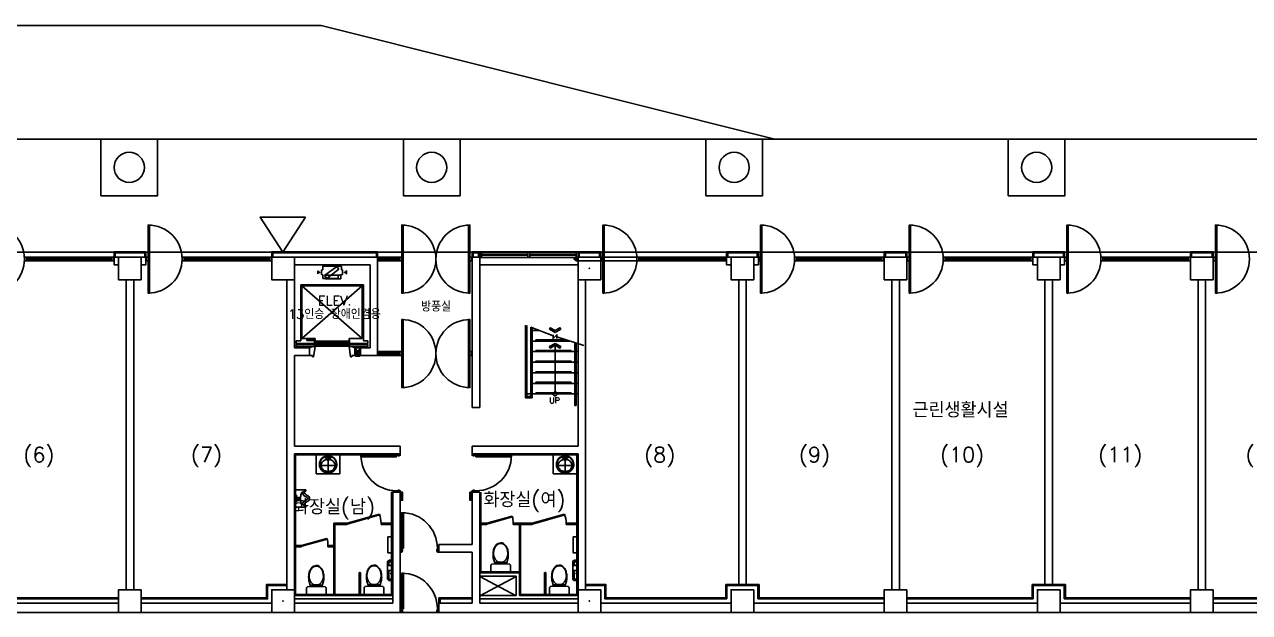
# Model space of a CAD drawing. Header units: millimetres. Extents: x 116443 to 620443, y -399357 to -63957.
# Drawn here: x 330705 to 363105, y -160861 to -145307 of the extents above; entities that cross this region are included whole.
import ezdxf
from ezdxf.enums import TextEntityAlignment as Align

# ---------------------------------------------------------------- set-up
doc = ezdxf.new("R2010")
doc.units = ezdxf.units.MM
doc.header["$LTSCALE"] = 600
doc.linetypes.add('ACANSTGL', pattern=[0.11811, 0.07874, -0.03937])
doc.layers.add('z', color=8, linetype='Continuous')
doc.layers.add('레이스웨이', color=6, linetype='Continuous')
doc.styles.add('GHS', font='romans.shx', dxfattribs={"bigfont": 'ghs.shx'})

# ---------------------------------------------------------------- blocks, each defined once
blk = doc.blocks.new('T')
at = {"layer": 'z', "color": 8, "ltscale": 2}
blk.add_lwpolyline([(0, -1500), (0, 0), (1500, 0), (1500, -1500)], close=True, dxfattribs=at)
blk.add_circle((750, -750), 400, dxfattribs=at)
blk = doc.blocks.new('A$C59205E28')
at = {"layer": 'z', "color": 8, "ltscale": 7, "elevation": 0}
blk.add_lwpolyline([(-1160, 880), (553, 880), (-304, -445)], close=True, dxfattribs=at)
blk = doc.blocks.new('to-cl-007-D-P')
at = {"layer": 'z', "color": 8}
for p, q in [((-150, -217), (155, -217)), ((-150, -255), (150, -255)), ((-85, -235), (-65, -235)), ((-85, -265), (-85, -235)), ((-65, -265), (-85, -265)), ((-65, -235), (-65, -265)), ((65, -265), (65, -235)), ((65, -235), (85, -235)), ((85, -265), (65, -265)), ((85, -235), (85, -265))]:
    blk.add_line(p, q, dxfattribs=at)
blk.add_lwpolyline([(150, -217), (189, -350, -0.05768), (202, -461, -0.065122), (186, -587, -0.077906), (143, -683, -0.107177), (72, -754, -0.144137), (0, -776), (-67, -759, -0.107177), (-143, -683, -0.077906), (-186, -587, -0.065122), (-202, -461, -0.057645), (-189, -350), (-150, -217), (-155, -217), (-235, -210, -0.286796), (-260, -170), (-260, -10, -0.414214), (-250, 0), (250, 0, -0.414214), (260, -10), (260, -170, -0.286796), (235, -210), (150, -217)], format="xyb", dxfattribs=at)
blk.add_lwpolyline([(87, -276), (94, -282), (101, -288), (108, -295), (115, -303), (122, -312), (129, -321), (136, -331), (142, -340), (148, -350), (154, -360), (159, -370), (164, -381), (168, -391), (172, -401), (175, -411), (178, -421), (181, -431), (183, -441), (184, -450), (186, -459), (187, -468), (187, -475), (188, -482), (188, -487), (188, -491), (189, -495), (188, -497), (188, -499), (188, -502), (187, -504), (187, -508), (186, -512), (186, -517), (185, -524), (184, -531), (183, -539), (181, -548), (180, -556), (179, -565), (177, -573), (176, -582), (174, -589), (172, -597), (171, -604), (169, -610), (168, -615), (166, -620), (165, -624), (164, -627), (164, -629), (163, -631), (162, -633), (161, -635), (160, -636), (159, -639), (157, -641), (155, -645), (152, -649), (149, -654), (146, -659), (142, -665), (137, -672), (132, -678), (127, -685), (122, -692), (116, -699), (109, -706), (103, -712), (96, -719), (88, -725), (81, -731), (73, -737), (64, -742), (56, -746), (47, -750), (37, -753), (28, -756), (18, -757), (9, -758), (-1, -758), (-11, -758), (-22, -756), (-32, -754), (-41, -751), (-51, -747), (-60, -743), (-69, -738), (-78, -733), (-85, -728), (-93, -722), (-99, -716), (-105, -710), (-111, -703), (-117, -697), (-122, -690), (-127, -684), (-131, -677), (-136, -671), (-140, -664), (-144, -658), (-148, -651), (-151, -644), (-155, -638), (-158, -631), (-161, -624), (-164, -617), (-167, -610), (-169, -603), (-171, -595), (-174, -587), (-176, -580), (-178, -571), (-180, -563), (-182, -555), (-184, -546), (-186, -537), (-187, -528), (-189, -519), (-189, -509), (-190, -500), (-190, -490), (-190, -481), (-189, -471), (-188, -461), (-186, -451), (-184, -441), (-182, -431), (-179, -421), (-176, -411), (-172, -401), (-168, -391), (-164, -381), (-159, -370), (-154, -360), (-149, -350), (-143, -340), (-136, -331), (-129, -321), (-123, -312), (-115, -303), (-108, -295), (-101, -288), (-94, -282), (-87, -276), (-80, -272), (-74, -269), (-67, -267), (-61, -265), (-54, -264), (-48, -264), (-41, -264), (-33, -264), (-25, -264), (-17, -264), (-8, -264), (0, -264), (9, -264), (17, -264), (26, -264), (33, -264), (41, -264), (48, -264), (54, -264), (61, -265), (67, -267), (74, -269), (80, -272)], close=True, dxfattribs=at)
blk.add_lwpolyline([(155, -217), (150, -217)], dxfattribs=at)
for centre, start, end in [((-148, -267), 98.7037, 171.2963), ((148, -267), 8.7037, 81.2963)]:
    blk.add_arc(centre, 11.9, start, end, dxfattribs=at)
blk = doc.blocks.new('A$C6BE20803')
at = {"layer": 'z', "color": 8}
for p, q in [((0, 333), (40, 333)), ((790, 485), (790, 274)), ((860, 500), (805, 500)), ((860, 274), (755, 274)), ((755, 274), (755, 134)), ((860, 271), (755, 271)), ((860, 137), (755, 137)), ((860, 134), (755, 134)), ((790, 134), (790, 55)), ((860, 40), (805, 40))]:
    blk.add_line(p, q, dxfattribs=at)
for points in [[(40, 904), (40, 333, -0.414214), (0, 333), (0, 904)], [(860, 540), (805, 540, 0.414214), (750, 485), (750, 55, 0.414214), (805, 0), (860, 0)]]:
    blk.add_lwpolyline(points, format="xyb", dxfattribs=at)
for centre, radius, start, end in [((805, 485), 15, 90, 180), ((854, 354), 18.9, 72.8222, 287.1778), ((805, 55), 15, 180, 270)]:
    blk.add_arc(centre, radius, start, end, dxfattribs=at)
blk.add_blockref('to-cl-007-D-P', (395, 904), dxfattribs=at)
blk = doc.blocks.new('2LAXA02')
at = {"layer": 'z', "color": 8}
for p, q in [((217, -150), (217, 155)), ((235, 65), (235, 85)), ((235, 85), (265, 85)), ((265, 65), (235, 65)), ((255, -150), (255, 150)), ((265, 85), (265, 65)), ((235, -85), (235, -65)), ((235, -65), (265, -65)), ((265, -85), (235, -85)), ((265, -65), (265, -85))]:
    blk.add_line(p, q, dxfattribs=at)
blk.add_lwpolyline([(217, 150), (350, 189, -0.05768), (461, 202, -0.065122), (587, 186, -0.077906), (683, 143, -0.107177), (754, 72, -0.144137), (776, 0), (759, -67, -0.107177), (683, -143, -0.077906), (587, -186, -0.065122), (461, -202, -0.057645), (350, -189), (217, -150), (217, -155), (210, -235, -0.286796), (170, -260), (10, -260, -0.414214), (0, -250), (0, 250, -0.414214), (10, 260), (170, 260, -0.286796), (210, 235), (217, 150)], format="xyb", dxfattribs=at)
blk.add_lwpolyline([(217, 155), (217, 150)], dxfattribs=at)
blk.add_lwpolyline([(276, 87), (282, 94), (288, 101), (295, 108), (303, 115), (312, 122), (321, 129), (331, 136), (340, 142), (350, 148), (360, 154), (370, 159), (381, 164), (391, 168), (401, 172), (411, 175), (421, 178), (431, 181), (441, 183), (450, 184), (459, 186), (468, 187), (475, 187), (482, 188), (487, 188), (491, 188), (495, 189), (497, 188), (499, 188), (502, 188), (504, 187), (508, 187), (512, 186), (517, 186), (524, 185), (531, 184), (539, 183), (548, 181), (556, 180), (565, 179), (573, 177), (582, 176), (589, 174), (597, 172), (604, 171), (610, 169), (615, 168), (620, 166), (624, 165), (627, 164), (629, 164), (631, 163), (633, 162), (635, 161), (636, 160), (639, 159), (641, 157), (645, 155), (649, 152), (654, 149), (659, 146), (665, 142), (672, 137), (678, 132), (685, 127), (692, 122), (699, 116), (706, 109), (712, 103), (719, 96), (725, 88), (731, 81), (737, 73), (742, 64), (746, 56), (750, 47), (753, 37), (756, 28), (757, 18), (758, 9), (758, -1), (758, -11), (756, -22), (754, -32), (751, -41), (747, -51), (743, -60), (738, -69), (733, -78), (728, -85), (722, -93), (716, -99), (710, -105), (703, -111), (697, -117), (690, -122), (684, -127), (677, -131), (671, -136), (664, -140), (658, -144), (651, -148), (644, -151), (638, -155), (631, -158), (624, -161), (617, -164), (610, -167), (603, -169), (595, -171), (587, -174), (580, -176), (571, -178), (563, -180), (555, -182), (546, -184), (537, -186), (528, -187), (519, -189), (509, -189), (500, -190), (490, -190), (481, -190), (471, -189), (461, -188), (451, -186), (441, -184), (431, -182), (421, -179), (411, -176), (401, -172), (391, -168), (381, -164), (370, -159), (360, -154), (350, -149), (340, -143), (331, -136), (321, -129), (312, -123), (303, -115), (295, -108), (288, -101), (282, -94), (276, -87), (272, -80), (269, -74), (267, -67), (265, -61), (264, -54), (264, -48), (264, -41), (264, -33), (264, -25), (264, -17), (264, -8), (264, 0), (264, 9), (264, 17), (264, 26), (264, 33), (264, 41), (264, 48), (264, 54), (265, 61), (267, 67), (269, 74), (272, 80)], close=True, dxfattribs=at)
for centre, start, end in [((267, 148), 98.7037, 171.2963), ((267, -148), 188.7037, 261.2963)]:
    blk.add_arc(centre, 11.9, start, end, dxfattribs=at)
blk = doc.blocks.new('to-la-007-D-P')
at = {"layer": 'z', "color": 8}
for p, q in [((-209, -279), (211, -279)), ((-28, -52), (30, -52)), ((-28, -80), (-25, -80)), ((-20, -84), (-13, -161)), ((-13, -161), (15, -161)), ((1, -88), (1, -68)), ((1, -448), (1, -108)), ((15, -161), (22, -84)), ((27, -80), (30, -80)), ((231, -279), (252, -279)), ((1, -483), (1, -468))]:
    blk.add_line(p, q, dxfattribs=at)
blk.add_lwpolyline([(-312, -500), (312, -500), (312, 0), (-312, 0)], close=True, dxfattribs=at)
blk.add_lwpolyline([(-17, -122, 0.064435), (-71, -134, 0.091719), (-130, -168, 0.103599), (-171, -220, 0.113912), (-185, -279, 0.113912), (-171, -338, 0.103599), (-130, -391, 0.091719), (-71, -425, 0.084785), (1, -437, 0.084785), (74, -425, 0.091719), (133, -391, 0.103599), (173, -338, 0.113912), (187, -279, 0.113912), (173, -220, 0.103599), (133, -168, 0.091719), (74, -134, 0.064435), (19, -122, 0.084785)], format="xyb", dxfattribs=at)
for centre, radius in [((1, -252), 230), ((1, -252), 220), ((-49, -66), 25), ((1, -279), 15), ((1, -66), 8), ((51, -66), 25)]:
    blk.add_circle(centre, radius, dxfattribs=at)
for centre, start, end in [((-25, -85), 5.3909, 90), ((27, -85), 90, 174.6091)]:
    blk.add_arc(centre, 5, start, end, dxfattribs=at)
blk = doc.blocks.new('2URIN01')
at = {"layer": 'z', "color": 8}
for p, q in [((-230, -265), (-230, 0)), ((-230, 0), (230, 0)), ((-90, -25), (-90, 0)), ((-15, 0), (-15, -50)), ((15, 0), (15, -50)), ((90, -25), (90, 0)), ((230, 0), (230, -265)), ((-195, -270), (-225, -270)), ((-185, -230), (-190, -265)), ((-40, -25), (-90, -25)), ((-25, -40), (-40, -25)), ((-25, -65), (-25, -40)), ((-25, -110), (-25, -105)), ((-25, -105), (25, -105)), ((25, -110), (-25, -110)), ((-10, -95), (-10, -105)), ((10, -95), (10, -105)), ((25, -40), (40, -25)), ((25, -65), (25, -40)), ((25, -105), (25, -110)), ((40, -25), (90, -25)), ((190, -265), (185, -230)), ((225, -270), (195, -270))]:
    blk.add_line(p, q, dxfattribs=at)
blk.add_circle((0, -70), 25, dxfattribs=at)
for centre, radius, start, end in [((-225, -265), 5, 180, 270), ((-195, -265), 5, 270, 0), ((-78, -245), 108, 98.077, 171.8699), ((-185, -339), 109, 15.3921, 90), ((-185, -339), 159, 15.3921, 82.7797), ((40, -1080), 951, 92.4153, 98.077), ((0, -288), 83, 195.3921, 344.6079), ((0, -288), 33, 195.3921, 344.6079), ((15, -482), 352, 77.0924, 92.4153), ((185, -339), 159, 98.3981, 164.6079), ((185, -339), 109, 90, 164.6079), ((66, -257), 122, 12.9607, 77.0924), ((196, -264), 5.89, 188.1301, 261.8699), ((225, -265), 5, 270, 0)]:
    blk.add_arc(centre, radius, start, end, dxfattribs=at)

msp = doc.modelspace()

# ---------------------------------------------------------------- hatches: boundary and pattern name
at = {"layer": 'z'}
for points in [[(340644.9, -157889.3), (340705, -157889.3), (340705, -157680.7), (340644.9, -157680.7)], [(342544.9, -157889.3), (342484.9, -157889.3), (342484.9, -157680.7), (342544.9, -157680.7)]]:
    msp.add_hatch(color=8, dxfattribs=at).paths.add_polyline_path(points)

# ---------------------------------------------------------------- linework, layer by layer
at = {"layer": 'z', "color": 8}
for p, q in [((350554.2, -148336.4), (257306.4, -148336.4)), ((366265.2, -148336.4), (350554.2, -148336.4)), ((350554.2, -148336.4), (350554.2, -148336.4)), ((365374.9, -151330.7), (309614.9, -151330.7)), ((333014.9, -151460.7), (330754.9, -151460.7)), ((333014.9, -151560.7), (330754.9, -151560.7)), ((332974.9, -151495.7), (330794.9, -151495.7)), ((332974.9, -151510.7), (330794.9, -151510.7)), ((332974.9, -151525.7), (330794.9, -151525.7)), ((333914.9, -151320.7), (333074.9, -151320.7)), ((333884.9, -151350.7), (333104.9, -151350.7)), ((333104.9, -151460.7), (333104.9, -151350.7)), ((333884.9, -151460.7), (333884.9, -151350.7)), ((333914.9, -151460.7), (333914.9, -151320.7)), ((337184.9, -151460.7), (334924.9, -151460.7)), ((337184.9, -151560.7), (334924.9, -151560.7)), ((337144.9, -151495.7), (334964.9, -151495.7)), ((337144.9, -151510.7), (334964.9, -151510.7)), ((337144.9, -151525.7), (334964.9, -151525.7)), ((340044.9, -151320.7), (337244.9, -151320.7)), ((340014.9, -151350.7), (337244.9, -151350.7)), ((337274.9, -151460.7), (337274.9, -151350.7)), ((337844.9, -151460.7), (340044.9, -151460.7)), ((340014.9, -151460.7), (340014.9, -151350.7)), ((340044.9, -151460.7), (340044.9, -151320.7)), ((340044.9, -151460.7), (340044.9, -154060.7)), ((340104.9, -151460.7), (340634.9, -151460.7)), ((340104.9, -151560.7), (340634.9, -151560.7)), ((340144.9, -151495.7), (340594.9, -151495.7)), ((340144.9, -151510.7), (340594.9, -151510.7)), ((340144.9, -151525.7), (340594.9, -151525.7)), ((342544.9, -151320.7), (342744.9, -151320.7)), ((342544.9, -151460.7), (342544.9, -151320.7)), ((342544.9, -151460.7), (342744.9, -151460.7)), ((342544.9, -151460.7), (342544.9, -155440.7)), ((342574.9, -151350.7), (342714.9, -151350.7)), ((342574.9, -151460.7), (342574.9, -151350.7)), ((342714.9, -151460.7), (342714.9, -151350.7)), ((342744.9, -151460.7), (342744.9, -151320.7)), ((342744.9, -151320.7), (345344.9, -151320.7)), ((342744.9, -151460.7), (342744.9, -155440.7)), ((342744.9, -151470.7), (345344.9, -151470.7)), ((342794.9, -151320.7), (345294.9, -151320.7)), ((342794.9, -151380.7), (344019.9, -151380.7)), ((342794.9, -151410.7), (344019.9, -151410.7)), ((345294.9, -151380.7), (344069.9, -151380.7)), ((345294.9, -151410.7), (344069.9, -151410.7)), ((345284.9, -151460.7), (346954.9, -151460.7)), ((345284.9, -151560.7), (346954.9, -151560.7)), ((345944.9, -151320.7), (345344.9, -151320.7)), ((345344.9, -151460.7), (345344.9, -151320.7)), ((345344.9, -151320.7), (345944.9, -151320.7)), ((345344.9, -151460.7), (345344.9, -151320.7)), ((345914.9, -151350.7), (345374.9, -151350.7)), ((345374.9, -151460.7), (345374.9, -151350.7)), ((345374.9, -151350.7), (345914.9, -151350.7)), ((345374.9, -151460.7), (345374.9, -151350.7)), ((345914.9, -151460.7), (345914.9, -151350.7)), ((345944.9, -151460.7), (345944.9, -151320.7)), ((349215.7, -151460.7), (346836, -151460.7)), ((349215.7, -151560.7), (346836, -151560.7)), ((349175.7, -151495.7), (346954.9, -151495.7)), ((349175.7, -151525.7), (346954.9, -151525.7)), ((349175.7, -151510.7), (346994.9, -151510.7)), ((350114.9, -151320.7), (349274.9, -151320.7)), ((350114.9, -151320.7), (349274.9, -151320.7)), ((349274.9, -151460.7), (349274.9, -151320.7)), ((350084.9, -151350.7), (349304.9, -151350.7)), ((350084.9, -151350.7), (349304.9, -151350.7)), ((349304.9, -151460.7), (349304.9, -151350.7)), ((350084.9, -151460.7), (350084.9, -151350.7)), ((350114.9, -151460.7), (350114.9, -151320.7)), ((353384.9, -151460.7), (351124.9, -151460.7)), ((353384.9, -151560.7), (351124.9, -151560.7)), ((353344.9, -151495.7), (351164.9, -151495.7)), ((353344.9, -151510.7), (351164.9, -151510.7)), ((353344.9, -151525.7), (351164.9, -151525.7)), ((354044.9, -151320.7), (353444.9, -151320.7)), ((353444.9, -151460.7), (353444.9, -151320.7)), ((354014.9, -151350.7), (353474.9, -151350.7)), ((353474.9, -151460.7), (353474.9, -151350.7)), ((354014.9, -151460.7), (354014.9, -151350.7)), ((354044.9, -151460.7), (354044.9, -151320.7)), ((357314.9, -151460.7), (355004.9, -151460.7)), ((357314.9, -151560.7), (355004.9, -151560.7)), ((357274.9, -151495.7), (355054.9, -151495.7)), ((357274.9, -151525.7), (355054.9, -151525.7)), ((357274.9, -151510.7), (355094.9, -151510.7)), ((358214.9, -151320.7), (357374.9, -151320.7)), ((357374.9, -151460.7), (357374.9, -151320.7)), ((358184.9, -151350.7), (357404.9, -151350.7)), ((357404.9, -151460.7), (357404.9, -151350.7)), ((358184.9, -151460.7), (358184.9, -151350.7)), ((358214.9, -151460.7), (358214.9, -151320.7)), ((361484.9, -151460.7), (359174.9, -151460.7)), ((361484.9, -151560.7), (359174.9, -151560.7)), ((361444.9, -151495.7), (359224.9, -151495.7)), ((361444.9, -151525.7), (359224.9, -151525.7)), ((361444.9, -151510.7), (359264.9, -151510.7)), ((362144.9, -151320.7), (361544.9, -151320.7)), ((361544.9, -151460.7), (361544.9, -151320.7)), ((362114.9, -151350.7), (361574.9, -151350.7)), ((361574.9, -151460.7), (361574.9, -151350.7)), ((362114.9, -151460.7), (362114.9, -151350.7)), ((362144.9, -151460.7), (362144.9, -151320.7)), ((337844.9, -151660.7), (339844.9, -151660.7)), ((338459.1, -151900), (338459.1, -151822)), ((338459.1, -151822), (338462.3, -151822)), ((338462.3, -151900), (338459.1, -151900)), ((338465.3, -151824.7), (338467.3, -151852.6)), ((338467.3, -151869.4), (338465.3, -151897.2)), ((338472.3, -151857.2), (338489.1, -151857.2)), ((338489.1, -151864.7), (338472.3, -151864.7)), ((338489.1, -151856), (338514.1, -151856)), ((338489.1, -151857.2), (338489.1, -151856)), ((338489.1, -151866), (338489.1, -151864.7)), ((338514.1, -151866), (338489.1, -151866)), ((338514.1, -151856), (338515.1, -151857)), ((338515.1, -151865), (338514.1, -151866)), ((338515.1, -151857), (338515.1, -151865)), ((338560.1, -151809.4), (338560.1, -151912)), ((338560.1, -151809.4), (338560.1, -151912)), ((338560.1, -151809.4), (338560.1, -151912)), ((338586.6, -151796.9), (338568.7, -151799.5)), ((338586.6, -151796.9), (338568.7, -151799.5)), ((338586.6, -151796.9), (338568.7, -151799.5)), ((338568.7, -151921.9), (338586.6, -151924.5)), ((338568.7, -151921.9), (338586.6, -151924.5)), ((338568.7, -151921.9), (338586.6, -151924.5)), ((338595.1, -151706), (338595.1, -151787)), ((338595.1, -151706), (338595.1, -151787)), ((338595.1, -151706), (338595.1, -151787)), ((338595.1, -151934.4), (338595.1, -152016)), ((338595.1, -151934.4), (338595.1, -152016)), ((338595.1, -151934.4), (338595.1, -152016)), ((338605.1, -151696), (339075.1, -151696)), ((339005.1, -151945.8), (339005.1, -152016)), ((339111.6, -151921.9), (339013.7, -151935.9)), ((339085.1, -151787), (339085.1, -151706)), ((339085.1, -151787), (339085.1, -151706)), ((339085.1, -151787), (339085.1, -151706)), ((339111.6, -151799.5), (339093.7, -151796.9)), ((339111.6, -151799.5), (339093.7, -151796.9)), ((339111.6, -151799.5), (339093.7, -151796.9)), ((339110.1, -151922.1), (339111.6, -151921.9)), ((339110.1, -151922.1), (339111.6, -151921.9)), ((339110.1, -151922.1), (339111.6, -151921.9)), ((339120.1, -151912), (339120.1, -151809.4)), ((339120.1, -151912), (339120.1, -151809.4)), ((339166.1, -151856), (339165.1, -151857)), ((339165.1, -151857), (339165.1, -151865)), ((339165.1, -151865), (339166.1, -151866)), ((339191.1, -151856), (339166.1, -151856)), ((339166.1, -151866), (339191.1, -151866)), ((339191.1, -151857.2), (339191.1, -151856)), ((339208, -151857.2), (339191.1, -151857.2)), ((339191.1, -151866), (339191.1, -151864.7)), ((339191.1, -151864.7), (339208, -151864.7)), ((339214.9, -151824.7), (339213, -151852.6)), ((339213, -151869.4), (339214.9, -151897.2)), ((339221.1, -151822), (339217.9, -151822)), ((339217.9, -151900), (339221.1, -151900)), ((339221.1, -151900), (339221.1, -151822)), ((339844.9, -151660.7), (339844.9, -153860.7)), ((342744.9, -151660.7), (345344.9, -151660.7)), ((333394.6, -152060.7), (333394.6, -160260.7)), ((333594.6, -152060.7), (333594.6, -160260.7)), ((338605.1, -152026), (338995.1, -152026)), ((338605.1, -152026), (338995.1, -152026)), ((338605.1, -152026), (338995.1, -152026)), ((349594.9, -152060.7), (349594.9, -160120.7)), ((349794.9, -152060.7), (349794.9, -160120.7)), ((353645.3, -152060.7), (353645.3, -160260.7)), ((353845.3, -152060.7), (353845.3, -160260.7)), ((357694.9, -152060.7), (357694.9, -160120.7)), ((357894.9, -152060.7), (357894.9, -160120.7)), ((361745.3, -152060.7), (361745.3, -160260.7)), ((361945.3, -152060.7), (361945.3, -160260.7)), ((343959.9, -155180.7), (343959.9, -153258.5)), ((343994.9, -153272.3), (343994.9, -155145.7)), ((344094.9, -155145.7), (344094.9, -153311.8)), ((344687.4, -153545.7), (344097.4, -153312.7)), ((344129.9, -153325.6), (344129.9, -155180.7)), ((344129.9, -153400.7), (344320.3, -153400.7)), ((344787.4, -153567.1), (345502.5, -153800)), ((338240.1, -153860.7), (337844.9, -153860.7)), ((338375.1, -153608.6), (338155.1, -153608.6)), ((338155.1, -153608.6), (338155.1, -153615.7)), ((338175.1, -153615.7), (338155.1, -153615.7)), ((338175.1, -153615.7), (338375.1, -153615.7)), ((338375.1, -153615.7), (338375.1, -153608.6)), ((339844.9, -153860.7), (339440.1, -153860.7)), ((339590.1, -154060.7), (339440.1, -153860.7)), ((339440.1, -154060.7), (339590.1, -153860.7)), ((339590.1, -153860.7), (339590.1, -154060.7)), ((344129.9, -153680.7), (345136.3, -153680.7)), ((344737.4, -155080.7), (344737.4, -153740.7)), ((338240.1, -154060.7), (337844.9, -154060.7)), ((340044.9, -154060.7), (339440.1, -154060.7)), ((339565.8, -153954.3), (339465.8, -154074.9)), ((339465.8, -153954.3), (339565.8, -154074.9)), ((340104.9, -153960.7), (340634.9, -153960.7)), ((340104.9, -154060.7), (340634.9, -154060.7)), ((340144.9, -153995.7), (340594.9, -153995.7)), ((340144.9, -154010.7), (340594.9, -154010.7)), ((340144.9, -154025.7), (340594.9, -154025.7)), ((344129.9, -153960.7), (345344.9, -153960.7)), ((344129.9, -154240.7), (345344.9, -154240.7)), ((344129.9, -154520.7), (345344.9, -154520.7)), ((344129.9, -154800.7), (345344.9, -154800.7)), ((344129.9, -155180.7), (343959.9, -155180.7)), ((344094.9, -155080.7), (343994.9, -155080.7)), ((343994.9, -155145.7), (344094.9, -155145.7)), ((344129.9, -155080.7), (345344.9, -155080.7)), ((342544.9, -155440.7), (342744.9, -155440.7)), ((337844.9, -156460.7), (340644.9, -156460.7)), ((340644.9, -156460.7), (340644.9, -156660.7)), ((342544.9, -156460.7), (345344.9, -156460.7)), ((342544.9, -156460.7), (342544.9, -156660.7)), ((337844.9, -156660.7), (340644.9, -156660.7)), ((342544.9, -156660.7), (345344.9, -156660.7)), ((340444.9, -157680.7), (340444.9, -160610.7)), ((340444.9, -157680.7), (340644.9, -157680.7)), ((340644.9, -157680.7), (340644.9, -160860.7)), ((342544.9, -157680.7), (342544.9, -159060.7)), ((342544.9, -157680.7), (342744.9, -157680.7)), ((342744.9, -157680.7), (342744.9, -160610.7)), ((339234.9, -158500.7), (340091, -158259.2)), ((339240.6, -158519.9), (340097.3, -158278.1)), ((342931.5, -158500.7), (343605.2, -158310.6)), ((342937.2, -158519.9), (343610.9, -158329.8)), ((343605.2, -158310.6), (343610.9, -158329.8)), ((344134.1, -158500.7), (344990.2, -158259.2)), ((344139.8, -158519.9), (344996.5, -158278.1)), ((338884.9, -160380.7), (338884.9, -158500.7)), ((338884.9, -158500.7), (339234.9, -158500.7)), ((338884.9, -158530.7), (339234.9, -158530.7)), ((338914.9, -160380.7), (338914.9, -158530.7)), ((339234.9, -158500.7), (339240.6, -158519.9)), ((339234.9, -158530.7), (339234.9, -158500.7)), ((340134.9, -158500.7), (340414.9, -158500.7)), ((340134.9, -158530.7), (340414.9, -158530.7)), ((342774.9, -158500.7), (342931.5, -158500.7)), ((342774.9, -158530.7), (342931.5, -158530.7)), ((342931.5, -158500.7), (342937.2, -158519.9)), ((342931.5, -158530.7), (342931.5, -158500.7)), ((343631.5, -158500.7), (344134.1, -158500.7)), ((343631.5, -158530.7), (343631.5, -158500.7)), ((343631.5, -158530.7), (344134.1, -158530.7)), ((343794.6, -159780.7), (343794.6, -158530.7)), ((343824.6, -159780.7), (343824.6, -158530.7)), ((344134.1, -158500.7), (344139.8, -158519.9)), ((344134.1, -158530.7), (344134.1, -158500.7)), ((345034.1, -158500.7), (345314.6, -158500.7)), ((345034.1, -158530.7), (345314.6, -158530.7)), ((338031.8, -159090.7), (338705.6, -158900.6)), ((338037.5, -159109.9), (338711.3, -158919.8)), ((338705.6, -158900.6), (338711.3, -158919.8)), ((341664.9, -159060.7), (342544.9, -159060.7)), ((341664.9, -159060.7), (341664.9, -159260.7)), ((337874.9, -159090.7), (338031.8, -159090.7)), ((337874.9, -159120.7), (338031.8, -159120.7)), ((338031.8, -159090.7), (338037.5, -159109.9)), ((338031.8, -159120.7), (338031.8, -159090.7)), ((338731.8, -159120.7), (338731.8, -159090.7)), ((338884.9, -159090.7), (338731.8, -159090.7)), ((338884.9, -159120.7), (338731.8, -159120.7)), ((341664.9, -159260.7), (342544.9, -159260.7)), ((342544.9, -159260.7), (342544.9, -160610.7)), ((342744.9, -159810.7), (343794.9, -159810.7)), ((342744.9, -159900.7), (343704.9, -159900.7)), ((343704.9, -159900.7), (343704.9, -160410.7)), ((343794.9, -159810.7), (343794.9, -160410.7)), ((349254.9, -160120.7), (350134.9, -160120.7)), ((349284.9, -160500.7), (349284.9, -160150.7)), ((349284.9, -160150.7), (350104.9, -160150.7)), ((350104.9, -160150.7), (350104.9, -160500.7)), ((350134.9, -160120.7), (350134.9, -160470.7)), ((357354.9, -160470.7), (357354.9, -160120.7)), ((357354.9, -160120.7), (358234.9, -160120.7)), ((357384.9, -160500.7), (357384.9, -160150.7)), ((357384.9, -160150.7), (358204.9, -160150.7)), ((358204.9, -160150.7), (358204.9, -160500.7)), ((358234.9, -160120.7), (358234.9, -160470.7)), ((325694.9, -160610.7), (333194.9, -160610.7)), ((333794.9, -160610.7), (337244.9, -160610.7)), ((337844.9, -160410.7), (340444.9, -160410.7)), ((337844.9, -160500.7), (340444.9, -160500.7)), ((337844.9, -160610.7), (340444.9, -160610.7)), ((341664.9, -160470.7), (342544.6, -160470.7)), ((341664.9, -160610.7), (342544.9, -160610.7)), ((341664.9, -160610.7), (341664.9, -160860.7)), ((342744.9, -160410.7), (343704.9, -160410.7)), ((342744.9, -160500.7), (345344.2, -160500.7)), ((342744.9, -160610.7), (345344.9, -160610.7)), ((343794.9, -160410.7), (345344.2, -160410.7)), ((345944.9, -160610.7), (349394.9, -160610.7)), ((345944.9, -160610.7), (349394.9, -160610.7)), ((349994.9, -160610.7), (353444.9, -160610.7)), ((349994.9, -160610.7), (353444.9, -160610.7)), ((350104.9, -160500.7), (353444.9, -160500.7)), ((350134.9, -160470.7), (353444.9, -160470.7)), ((354044.9, -160470.7), (357354.9, -160470.7)), ((354044.9, -160500.7), (357384.9, -160500.7)), ((354044.9, -160610.7), (357494.9, -160610.7)), ((354044.9, -160610.7), (357494.9, -160610.7)), ((358094.9, -160610.7), (361544.9, -160610.7)), ((358094.9, -160610.7), (361544.9, -160610.7)), ((358204.9, -160500.7), (361544.9, -160500.7)), ((358234.9, -160470.7), (361544.9, -160470.7)), ((362144.9, -160470.7), (365404.9, -160470.7)), ((362144.9, -160500.7), (365434.9, -160500.7)), ((362144.9, -160610.7), (365494.9, -160610.7)), ((362144.9, -160610.7), (365544.9, -160610.7)), ((309494.9, -160860.7), (340644.9, -160860.7)), ((341664.9, -160860.7), (366094.9, -160860.7))]:
    msp.add_line(p, q, dxfattribs=at)
at = {"layer": 'z', "color": 8, "linetype": 'Continuous'}
for p, q in [((345944.9, -151460.7), (345944.9, -151660.7)), ((354044.9, -151460.7), (354044.9, -151660.7)), ((362144.9, -151460.7), (362144.9, -151660.7)), ((339440.1, -154060.7), (339440.1, -153860.7))]:
    msp.add_line(p, q, dxfattribs=at)
at = {"layer": 'z', "color": 8, "ltscale": 5}
for p, q in [((338010.1, -153675.7), (338010.1, -152190.7)), ((338010.1, -152190.7), (339670.1, -152190.7)), ((338040.1, -152215.7), (338040.1, -153615.7)), ((339640.1, -152215.7), (338040.1, -152215.7)), ((338040.1, -152215.7), (339640.1, -153615.7)), ((339640.1, -152215.7), (338040.1, -153615.7)), ((339640.1, -153615.7), (339640.1, -152215.7)), ((339670.1, -152190.7), (339670.1, -153675.7)), ((338010.1, -153675.7), (337889.8, -153675.7)), ((337889.8, -153745.7), (337889.8, -153675.7)), ((339790.1, -153745.7), (337889.8, -153745.7)), ((337889.8, -153770.7), (339790.1, -153770.7)), ((337889.8, -153825.7), (337889.8, -153770.7)), ((338320.1, -153825.7), (337889.8, -153825.7)), ((338040.1, -153615.7), (338390.1, -153615.7)), ((338240.1, -153860.7), (338320.1, -153825.7)), ((338320.1, -153825.7), (338390.1, -153825.7)), ((338390.1, -153825.7), (338350.1, -154100.7)), ((338390.1, -153675.7), (338360.1, -153675.7)), ((338375.1, -153680.7), (339305.1, -153680.7)), ((338375.1, -153680.7), (338375.1, -153715.7)), ((338375.1, -153715.7), (339305.1, -153715.7)), ((338375.1, -153780.7), (339305.1, -153780.7)), ((338375.1, -153780.7), (338375.1, -153815.7)), ((338375.1, -153815.7), (339305.1, -153815.7)), ((338390.1, -153615.7), (338390.1, -153675.7)), ((338840.1, -153680.8), (338840.1, -153715.8)), ((338840.1, -153770.8), (338840.1, -153815.8)), ((339290.1, -153615.7), (339640.1, -153615.7)), ((339290.1, -153615.7), (339290.1, -153675.7)), ((339290.1, -153675.7), (339320.1, -153675.7)), ((339290.1, -153825.7), (339330.1, -154100.7)), ((339360.1, -153825.7), (339290.1, -153825.7)), ((339305.1, -153680.7), (339305.1, -153715.7)), ((339305.1, -153780.7), (339305.1, -153815.7)), ((339790.1, -153825.7), (339360.1, -153825.7)), ((339440.1, -153860.7), (339360.1, -153825.7)), ((339790.1, -153675.7), (339670.1, -153675.7)), ((339790.1, -153675.7), (339790.1, -153745.7)), ((339790.1, -153770.7), (339790.1, -153825.7)), ((338240.1, -154060.7), (338320.1, -154060.7)), ((338240.1, -154060.7), (338320.1, -154060.7)), ((338320.1, -154100.7), (338320.1, -154060.7)), ((338350.1, -154100.7), (338320.1, -154100.7)), ((339330.1, -154100.7), (339360.1, -154100.7)), ((339360.1, -154100.7), (339360.1, -154060.7)), ((339360.1, -154060.7), (339440.1, -154060.7)), ((339360.1, -154060.7), (339440.1, -154060.7))]:
    msp.add_line(p, q, dxfattribs=at)
at = {"layer": 'z', "color": 8, "ltscale": 200}
for p, q in [((338175.1, -153665.7), (338355.1, -153615.7)), ((338175.1, -153615.7), (338355.1, -153665.7))]:
    msp.add_line(p, q, dxfattribs=at)
at = {"layer": 'z', "color": 8}
msp.add_lwpolyline([(454704.9, -296160), (454704.9, -145336.4), (448983.2, -145336.4, 0.1862524), (430877.8, -152417.6, -0.3976628), (398593.4, -152417.3, 0.1886396), (380238.9, -145336.4), (379265.2, -145336.4), (366265.2, -148336.4), (350554.2, -148336.4), (338554.2, -145336.4), (287940.1, -145336.4), (233910.5, -145336.4), (215911, -145336.4, -0.0088886), (214240.4, -145306.7), (214240.4, -192916.5), (178910.5, -192916.5), (178910.5, -262891.7), (201410.5, -270153.8, 0.1016833)], format="xyb", close=True, dxfattribs=at)
for points in [[(214240.4, -145306.7, 0.0088886), (215911, -145336.4), (233910.5, -145336.4), (287940.1, -145336.4), (338554.2, -145336.4), (350554.2, -148336.4), (366265.2, -148336.4), (379265.2, -145336.4), (380493, -145336.4, -0.1862046), (398593.4, -152417.3, 0.3976628), (430877.8, -152417.6, -0.1862524), (448983.2, -145336.4), (454704.9, -145336.4)], [(329804.9, -151510.7), (329804.9, -150610.7, -0.4142127), (330704.9, -151510.7, -0.4142136)], [(333974.9, -151510.7), (333974.9, -150610.7, -0.4142127), (334874.9, -151510.7, -0.4142136)], [(340684.9, -151510.7), (340684.9, -150610.7, -0.4142127), (341584.9, -151510.7, -0.4142136)], [(342484.9, -151510.7), (342484.9, -150610.7, 0.4142127), (341584.9, -151510.7, 0.4142136)], [(346004.9, -151510.8), (346004.9, -150610.8, -0.4142127), (346904.9, -151510.8, -0.4142136)], [(350174.9, -151510.7), (350174.9, -150610.7, -0.4142127), (351074.9, -151510.7, -0.4142136)], [(354104.9, -151510.8), (354104.9, -150610.8, -0.4142127), (355004.9, -151510.8, -0.4142136)], [(358274.9, -151510.8), (358274.9, -150610.8, -0.4142127), (359174.9, -151510.8, -0.4142136)], [(362204.9, -151510.8), (362204.9, -150610.8, -0.4142127), (363104.9, -151510.8, -0.4142136)], [(329804.9, -151510.7), (329804.9, -152410.7, 0.4142127), (330704.9, -151510.7, 0.4142136)], [(333974.9, -151510.7), (333974.9, -152410.7, 0.4142127), (334874.9, -151510.7, 0.4142136)], [(340684.9, -151510.7), (340684.9, -152410.7, 0.4142136), (341584.9, -151510.7, 0.4142136)], [(342484.9, -151510.7), (342484.9, -152410.7, -0.4142136), (341584.9, -151510.7, -0.4142136)], [(346004.9, -151510.7), (346004.9, -152410.7, 0.4142127), (346904.9, -151510.7, 0.4142136)], [(350174.9, -151510.7), (350174.9, -152410.7, 0.4142127), (351074.9, -151510.7, 0.4142136)], [(354104.9, -151510.7), (354104.9, -152410.7, 0.4142127), (355004.9, -151510.7, 0.4142136)], [(358274.9, -151510.7), (358274.9, -152410.7, 0.4142127), (359174.9, -151510.7, 0.4142136)], [(362204.9, -151510.7), (362204.9, -152410.7, 0.4142127), (363104.9, -151510.7, 0.4142136)], [(340684.9, -154010.7), (340684.9, -153110.7, -0.4142127), (341584.9, -154010.7, -0.4142136)], [(342484.9, -154010.7), (342484.9, -153110.7, 0.4142127), (341584.9, -154010.7, 0.4142136)], [(340684.9, -154010.7), (340684.9, -154910.7, 0.4142136), (341584.9, -154010.7, 0.4142136)], [(342484.9, -154010.7), (342484.9, -154910.7, -0.4142136), (341584.9, -154010.7, -0.4142136)]]:
    msp.add_lwpolyline(points, format="xyb", dxfattribs=at)
for points in [[(333974.9, -151510.7), (334009.9, -151510.7), (334009.9, -150610.7), (333974.9, -150610.7)], [(340684.9, -151510.7), (340719.9, -151510.7), (340719.9, -150610.7), (340684.9, -150610.7)], [(342484.9, -151510.7), (342449.9, -151510.7), (342449.9, -150610.7), (342484.9, -150610.7)], [(346004.9, -151510.7), (346039.9, -151510.7), (346039.9, -150610.7), (346004.9, -150610.7)], [(350174.9, -151510.7), (350209.9, -151510.7), (350209.9, -150610.7), (350174.9, -150610.7)], [(354104.9, -151510.7), (354139.9, -151510.7), (354139.9, -150610.7), (354104.9, -150610.7)], [(358274.9, -151510.7), (358309.9, -151510.7), (358309.9, -150610.7), (358274.9, -150610.7)], [(362204.9, -151510.7), (362239.9, -151510.7), (362239.9, -150610.7), (362204.9, -150610.7)], [(333074.9, -151320.7), (333074.9, -151460.7)], [(333974.9, -151510.7), (334009.9, -151510.7), (334009.9, -152410.7), (333974.9, -152410.7)], [(337244.9, -151320.7), (337244.9, -151460.7)], [(340684.9, -151510.7), (340719.9, -151510.7), (340719.9, -152410.7), (340684.9, -152410.7)], [(342484.9, -151510.7), (342449.9, -151510.7), (342449.9, -152410.7), (342484.9, -152410.7)], [(346004.9, -151510.7), (346039.9, -151510.7), (346039.9, -152410.7), (346004.9, -152410.7)], [(350174.9, -151510.7), (350209.9, -151510.7), (350209.9, -152410.7), (350174.9, -152410.7)], [(354104.9, -151510.7), (354139.9, -151510.7), (354139.9, -152410.7), (354104.9, -152410.7)], [(358274.9, -151510.7), (358309.9, -151510.7), (358309.9, -152410.7), (358274.9, -152410.7)], [(362204.9, -151510.7), (362239.9, -151510.7), (362239.9, -152410.7), (362204.9, -152410.7)], [(337644.9, -152060.7), (337644.9, -160260.7)], [(337844.9, -152060.7), (337844.9, -153860.7)], [(340684.9, -154010.7), (340719.9, -154010.7), (340719.9, -153110.7), (340684.9, -153110.7)], [(342484.9, -154010.7), (342449.9, -154010.7), (342449.9, -153110.7), (342484.9, -153110.7)], [(344687.4, -153513.9), (344687.4, -153613.9), (344787.4, -153513.9), (344787.4, -153613.9)], [(338240.1, -153860.7), (338240.1, -154060.7)], [(345294.9, -153732.4), (345294.9, -155380.7), (345259.9, -155380.7), (345259.9, -153721)], [(337844.9, -154060.7), (337844.9, -156460.7)], [(340684.9, -154010.7), (340719.9, -154010.7), (340719.9, -154910.7), (340684.9, -154910.7)], [(342484.9, -154010.7), (342449.9, -154010.7), (342449.9, -154910.7), (342484.9, -154910.7)], [(337844.9, -156660.7), (337844.9, -160260.7)], [(340414.9, -157680.7), (340414.9, -160380.7), (337874.9, -160380.7), (337874.9, -156690.7), (340544.9, -156690.7)], [(343824.9, -159780.7), (343824.9, -160380.7), (345314.9, -160380.7), (345314.9, -156690.7), (342644.9, -156690.7)], [(340444.9, -157680.7), (340414.9, -157680.7)], [(342774.9, -157680.7), (342774.9, -159780.7), (343824.6, -159780.7)], [(340134.9, -158500.7), (340134.9, -158530.7)], [(345034.1, -158500.7), (345034.1, -158530.7)], [(343704.9, -159910.7), (342744.9, -160420.7)], [(342744.9, -159910.7), (343704.9, -160420.7)], [(337644.9, -160120.7), (337104.9, -160120.7), (337104.9, -160470.7), (333794.9, -160470.7)], [(337644.9, -160150.7), (337134.9, -160150.7), (337134.9, -160500.7), (333794.9, -160500.7)], [(345544.9, -160120.7), (346084.9, -160120.7), (346084.9, -160470.7), (349254.9, -160470.7), (349254.9, -160120.7)], [(345544.9, -160150.7), (346054.9, -160150.7), (346054.9, -160500.7), (349284.9, -160500.7)], [(333194.9, -160500.7), (325804.9, -160500.7)], [(333194.9, -160470.7), (325834.9, -160470.7)], [(341664.9, -160610.7), (341664.9, -160470.7)], [(341694.9, -160610.7), (341694.9, -160500.7), (342544.6, -160500.7)]]:
    msp.add_lwpolyline(points, dxfattribs=at)
for points in [[(330704.9, -151560.7), (330754.9, -151560.7), (330754.9, -151460.7), (330704.9, -151460.7)], [(330754.9, -151495.7), (330794.9, -151495.7), (330794.9, -151525.7), (330754.9, -151525.7)], [(332974.9, -151495.7), (333014.9, -151495.7), (333014.9, -151525.7), (332974.9, -151525.7)], [(333014.9, -151560.7), (333064.9, -151560.7), (333064.9, -151460.7), (333014.9, -151460.7)], [(333794.9, -152060.7), (333794.9, -151460.7), (333194.9, -151460.7), (333194.9, -152060.7)], [(333974.9, -151460.7), (333924.9, -151460.7), (333924.9, -151560.7), (333974.9, -151560.7)], [(334874.9, -151560.7), (334924.9, -151560.7), (334924.9, -151460.7), (334874.9, -151460.7)], [(334924.9, -151495.7), (334964.9, -151495.7), (334964.9, -151525.7), (334924.9, -151525.7)], [(337144.9, -151495.7), (337184.9, -151495.7), (337184.9, -151525.7), (337144.9, -151525.7)], [(337184.9, -151560.7), (337234.9, -151560.7), (337234.9, -151460.7), (337184.9, -151460.7)], [(337844.9, -151460.7), (337844.9, -152060.7), (337244.9, -152060.7), (337244.9, -151460.7)], [(340104.9, -151460.7), (340054.9, -151460.7), (340054.9, -151560.7), (340104.9, -151560.7)], [(340144.9, -151525.7), (340104.9, -151525.7), (340104.9, -151495.7), (340144.9, -151495.7)], [(340634.9, -151525.6), (340594.9, -151525.6), (340594.9, -151495.6), (340634.9, -151495.6)], [(340684.9, -151560.7), (340634.9, -151560.7), (340634.9, -151460.7), (340684.9, -151460.7)], [(342484.9, -151560.7), (342534.9, -151560.7), (342534.9, -151460.7), (342484.9, -151460.7)], [(342744.9, -151320.7), (342794.9, -151320.7), (342794.9, -151470.7), (342744.9, -151470.7)], [(344019.9, -151320.7), (344069.9, -151320.7), (344069.9, -151470.7), (344019.9, -151470.7)], [(345244.9, -151495.7), (345284.9, -151495.7), (345284.9, -151525.7), (345244.9, -151525.7)], [(345284.9, -151560.7), (345334.9, -151560.7), (345334.9, -151460.7), (345284.9, -151460.7)], [(345294.9, -151320.7), (345344.9, -151320.7), (345344.9, -151470.7), (345294.9, -151470.7)], [(345944.9, -152060.7), (345944.9, -151460.7), (345344.9, -151460.7), (345344.9, -152060.7)], [(346004.9, -151460.7), (345954.9, -151460.7), (345954.9, -151560.7), (346004.9, -151560.7)], [(346904.9, -151560.7), (346954.9, -151560.7), (346954.9, -151460.7), (346904.9, -151460.7)], [(346954.9, -151495.7), (346994.9, -151495.7), (346994.9, -151525.7), (346954.9, -151525.7)], [(349175.7, -151495.7), (349215.7, -151495.7), (349215.7, -151525.7), (349175.7, -151525.7)], [(349215.7, -151560.7), (349265.7, -151560.7), (349265.7, -151460.7), (349215.7, -151460.7)], [(349994.9, -152060.7), (349994.9, -151460.7), (349394.9, -151460.7), (349394.9, -152060.7)], [(350174.9, -151460.7), (350124.9, -151460.7), (350124.9, -151560.7), (350174.9, -151560.7)], [(351074.9, -151560.7), (351124.9, -151560.7), (351124.9, -151460.7), (351074.9, -151460.7)], [(351124.9, -151495.7), (351164.9, -151495.7), (351164.9, -151525.7), (351124.9, -151525.7)], [(353344.9, -151495.7), (353384.9, -151495.7), (353384.9, -151525.7), (353344.9, -151525.7)], [(353384.9, -151560.7), (353434.9, -151560.7), (353434.9, -151460.7), (353384.9, -151460.7)], [(354044.9, -152060.7), (354044.9, -151460.7), (353444.9, -151460.7), (353444.9, -152060.7)], [(354104.9, -151460.7), (354054.9, -151460.7), (354054.9, -151560.7), (354104.9, -151560.7)], [(355004.9, -151560.7), (355054.9, -151560.7), (355054.9, -151460.7), (355004.9, -151460.7)], [(355054.9, -151495.7), (355094.9, -151495.7), (355094.9, -151525.7), (355054.9, -151525.7)], [(357274.9, -151495.7), (357314.9, -151495.7), (357314.9, -151525.7), (357274.9, -151525.7)], [(357314.9, -151560.7), (357364.9, -151560.7), (357364.9, -151460.7), (357314.9, -151460.7)], [(358094.9, -152060.7), (358094.9, -151460.7), (357494.9, -151460.7), (357494.9, -152060.7)], [(358274.9, -151460.7), (358224.9, -151460.7), (358224.9, -151560.7), (358274.9, -151560.7)], [(359174.9, -151560.7), (359224.9, -151560.7), (359224.9, -151460.7), (359174.9, -151460.7)], [(359224.9, -151495.7), (359264.9, -151495.7), (359264.9, -151525.7), (359224.9, -151525.7)], [(361444.9, -151495.7), (361484.9, -151495.7), (361484.9, -151525.7), (361444.9, -151525.7)], [(361484.9, -151560.7), (361534.9, -151560.7), (361534.9, -151460.7), (361484.9, -151460.7)], [(362144.9, -152060.7), (362144.9, -151460.7), (361544.9, -151460.7), (361544.9, -152060.7)], [(362204.9, -151460.7), (362154.9, -151460.7), (362154.9, -151560.7), (362204.9, -151560.7)], [(339069.8, -152030.7), (339069.8, -151940.7), (338669.8, -151940.7), (338669.8, -152030.7)], [(344737.1, -153450.2), (344587.3, -153363.7), (344608.8, -153326.5), (344737.4, -153400.7), (344866, -153326.5), (344887.5, -153363.7)], [(338175.1, -153665.7), (338355.1, -153665.7), (338355.1, -153615.7), (338175.1, -153615.7)], [(339440.1, -154060.7), (339590.1, -154060.7), (339590.1, -153860.7), (339440.1, -153860.7)], [(344737.4, -153740.7), (344587.6, -153827.2), (344609.1, -153864.5), (344737.7, -153790.2), (344866.3, -153864.5), (344887.8, -153827.2)], [(339458.6, -154081.6), (339573, -154081.6), (339573, -154074.9), (339458.6, -154074.9)], [(339465.8, -154074.9), (339565.8, -154074.9), (339565.8, -153954.3), (339465.8, -153954.3)], [(339565.8, -154074.9), (339465.8, -154074.9), (339465.8, -153954.3), (339565.8, -153954.3)], [(340104.9, -153960.7), (340054.9, -153960.7), (340054.9, -154060.7), (340104.9, -154060.7)], [(340144.9, -154025.7), (340104.9, -154025.7), (340104.9, -153995.7), (340144.9, -153995.7)], [(340634.9, -154025.6), (340594.9, -154025.6), (340594.9, -153995.6), (340634.9, -153995.6)], [(340684.9, -154060.7), (340634.9, -154060.7), (340634.9, -153960.7), (340684.9, -153960.7)], [(342484.9, -154060.7), (342534.9, -154060.7), (342534.9, -153960.7), (342484.9, -153960.7)], [(340544.9, -156670.7), (340544.9, -156700.7), (340584.9, -156700.7), (340584.9, -156715.7), (340604.9, -156715.7), (340644.9, -156700.7), (340644.9, -156670.7)], [(342644.9, -156670.7), (342644.9, -156700.7), (342604.9, -156700.7), (342604.9, -156715.7), (342584.9, -156715.7), (342544.9, -156700.7), (342544.9, -156670.7)], [(340314.9, -159282.2), (340314.9, -158862.2), (340414.9, -158862.2), (340414.9, -159282.2)], [(345214.6, -159282.2), (345214.6, -158862.2), (345314.6, -158862.2), (345314.6, -159282.2)], [(340654.9, -159160.7), (340684.9, -159160.7), (340684.9, -159200.7), (340699.9, -159200.7), (340699.9, -159220.7), (340684.9, -159260.7), (340654.9, -159260.7)], [(333794.9, -160260.7), (333794.9, -160860.7), (333194.9, -160860.7), (333194.9, -160260.7)], [(337844.9, -160260.7), (337844.9, -160860.7), (337244.9, -160860.7), (337244.9, -160260.7)], [(345944.9, -160260.7), (345944.9, -160860.7), (345344.9, -160860.7), (345344.9, -160260.7)], [(349994.9, -160260.7), (349994.9, -160860.7), (349394.9, -160860.7), (349394.9, -160260.7)], [(354044.9, -160260.7), (354044.9, -160860.7), (353444.9, -160860.7), (353444.9, -160260.7)], [(358094.9, -160260.7), (358094.9, -160860.7), (357494.9, -160860.7), (357494.9, -160260.7)], [(358094.9, -160260.7), (358094.9, -160860.7), (357494.9, -160860.7), (357494.9, -160260.7)], [(362144.9, -160260.7), (362144.9, -160860.7), (361544.9, -160860.7), (361544.9, -160260.7)], [(340654.9, -160760.7), (340684.9, -160760.7), (340684.9, -160800.7), (340699.9, -160800.7), (340699.9, -160820.7), (340684.9, -160860.7), (340654.9, -160860.7)]]:
    msp.add_lwpolyline(points, close=True, dxfattribs=at)
at = {"layer": 'z', "color": 8, "linetype": 'Continuous'}
for points in [[(333194.9, -151460.7), (333074.9, -151460.7), (333074.9, -151660.7), (333194.9, -151660.7)], [(333794.9, -151460.7), (333914.9, -151460.7), (333914.9, -151660.7), (333794.9, -151660.7)], [(349394.9, -151460.7), (349274.9, -151460.7), (349274.9, -151660.7), (349394.9, -151660.7)], [(349994.9, -151460.7), (350114.9, -151460.7), (350114.9, -151660.7), (349994.9, -151660.7)], [(357494.9, -151460.7), (357374.9, -151460.7), (357374.9, -151660.7), (357494.9, -151660.7)], [(358094.9, -151460.7), (358214.9, -151460.7), (358214.9, -151660.7), (358094.9, -151660.7)], [(345344.9, -156460.7), (345344.9, -152060.7)], [(345544.9, -152060.7), (345544.9, -160260.7)], [(345344.9, -160610.7), (345344.9, -156660.7)], [(340705, -157680.7), (340705, -157680.7), (340644.9, -157680.7), (340644.9, -157889.3), (340705, -157889.3), (340705, -157680.7)], [(342484.9, -157680.7), (342484.9, -157680.7), (342544.9, -157680.7), (342544.9, -157889.3), (342484.9, -157889.3), (342484.9, -157680.7)]]:
    msp.add_lwpolyline(points, dxfattribs=at)
at = {"layer": 'z', "color": 8, "linetype": 'ACANSTGL', "ltscale": 900}
msp.add_lwpolyline([(338697.1, -152022), (338643.1, -151950), (338963.1, -151709.9), (339017.1, -151781.9)], close=True, dxfattribs=at)
at = {"layer": 'z', "color": 8, "flags": 128}
for points in [[(344229.9, -153400.7), (344229.9, -153370.7), (344244.3, -153370.7)], [(344229.9, -153680.7), (344229.9, -153650.7), (345044.2, -153650.7)], [(344229.9, -153960.7), (344229.9, -153930.7), (345159.9, -153930.7), (345159.9, -153960.7)], [(344229.9, -154240.7), (344229.9, -154210.7), (345159.9, -154210.7), (345159.9, -154240.7)], [(344229.9, -154520.7), (344229.9, -154490.7), (345159.9, -154490.7), (345159.9, -154520.7)], [(344229.9, -154800.7), (344229.9, -154770.7), (345159.9, -154770.7), (345159.9, -154800.7)], [(344229.9, -155080.7), (344229.9, -155050.7), (345159.9, -155050.7), (345159.9, -155080.7)]]:
    msp.add_lwpolyline(points, dxfattribs=at)
at = {"layer": 'z', "color": 8, "elevation": 0}
for points in [[(339604.9, -156740.7), (339604.9, -156700.7), (340544.9, -156700.7), (340544.9, -156740.7)], [(343584.9, -156740.7), (343584.9, -156700.7), (342644.9, -156700.7), (342644.9, -156740.7)], [(340544.9, -157670.7), (340544.9, -157640.7), (340584.9, -157640.7), (340584.9, -157625.7), (340604.9, -157625.7), (340644.9, -157640.7), (340644.9, -157670.7)], [(342644.9, -157670.7), (342644.9, -157640.7), (342604.9, -157640.7), (342604.9, -157625.7), (342584.9, -157625.7), (342544.9, -157640.7), (342544.9, -157670.7)], [(340724.9, -158220.7), (340684.9, -158220.7), (340684.9, -159160.7), (340724.9, -159160.7)], [(341654.9, -159160.7), (341624.9, -159160.7), (341624.9, -159200.7), (341609.9, -159200.7), (341609.9, -159220.7), (341624.9, -159260.7), (341654.9, -159260.7)], [(340724.9, -159820.7), (340684.9, -159820.7), (340684.9, -160760.7), (340724.9, -160760.7)], [(341654.9, -160760.7), (341624.9, -160760.7), (341624.9, -160800.7), (341609.9, -160800.7), (341609.9, -160820.7), (341624.9, -160860.7), (341654.9, -160860.7)]]:
    msp.add_lwpolyline(points, close=True, dxfattribs=at)
at = {"layer": 'z', "color": 8}
msp.add_circle((344737.4, -155080.7), 50, dxfattribs=at)
for centre, radius, start, end in [((338462.3, -151825), 3, 4.05674, 90), ((338462.3, -151897), 3, 270, 355.94326), ((338472.3, -151852.2), 5, 184.05674, 270), ((338472.3, -151869.7), 5, 90, 175.94326), ((338570.1, -151809.4), 10, 98.1301, 180), ((338570.1, -151809.4), 10, 98.1301, 180), ((338570.1, -151809.4), 10, 98.1301, 180), ((338570.1, -151912), 10, 180, 261.8699), ((338570.1, -151912), 10, 180, 261.8699), ((338570.1, -151912), 10, 180, 261.8699), ((338585.1, -151787), 10, 278.1301, 360), ((338585.1, -151787), 10, 278.1301, 360), ((338585.1, -151787), 10, 278.1301, 360), ((338585.1, -151934.4), 10, 360, 81.8699), ((338585.1, -151934.4), 10, 360, 81.8699), ((338585.1, -151934.4), 10, 360, 81.8699), ((338605.1, -151706), 10, 90, 180), ((338605.1, -151706), 10, 90, 180), ((338605.1, -151706), 10, 90, 180), ((339015.1, -151945.8), 10, 98.1301, 180), ((339075.1, -151706), 10, 360, 90), ((339075.1, -151706), 10, 360, 90), ((339075.1, -151706), 10, 360, 90), ((339095.1, -151787), 10, 180, 261.8699), ((339095.1, -151787), 10, 180, 261.8699), ((339095.1, -151787), 10, 180, 261.8699), ((339110.1, -151809.4), 10, 360, 81.8699), ((339110.1, -151809.4), 10, 360, 81.8699), ((339110.1, -151809.4), 10, 360, 81.8699), ((339110.1, -151912), 10, 278.1301, 360), ((339110.1, -151912), 10, 278.1301, 360), ((339110.1, -151912), 10, 278.1301, 360), ((339208, -151852.2), 5, 270, 355.94326), ((339208, -151869.7), 5, 4.05674, 90), ((339217.9, -151825), 3, 90, 175.94326), ((339217.9, -151897), 3, 184.05674, 270), ((338605.1, -152016), 10, 180, 270), ((338605.1, -152016), 10, 180, 270), ((338605.1, -152016), 10, 180, 270), ((338995.1, -152016), 10, 270, 360), ((340544.9, -156700.7, 0), 940, 180, 270), ((342644.9, -156700.7, 0), 940, 270, 0), ((339335.6, -158521.3), 799.6, 1.47502, 19.13756), ((340684.9, -159160.7, 0), 940, 0, 90), ((342931.5, -158500.7), 700.3, 0, 15.75698), ((344234.8, -158521.3), 799.6, 1.47502, 19.13756), ((338031.8, -159090.7), 700.3, 0, 15.75698), ((340684.9, -160760.7, 0), 940, 0, 90)]:
    msp.add_arc(centre, radius, start, end, dxfattribs=at)
for p in [(345644.9, -151760.7), (337544.9, -160560.7), (345644.9, -160560.7)]:
    msp.add_point(p, dxfattribs=at)
at = {"layer": '레이스웨이', "color": 6, "lineweight": 30}
msp.add_line((300272.6, -160860.7), (368609.9, -160860.7), dxfattribs=at)

# ---------------------------------------------------------------- block references
at = {"layer": 'z', "color": 8, "xscale": -1}
for name, p, rotation in [('T', (334224.9, -149836.4), 269.9999999999977), ('T', (342224.9, -149836.4), 269.9999999999977), ('T', (350224.9, -149836.4), 269.9999999999977), ('T', (358224.9, -149836.4), 269.9999999999977), ('2URIN01', (337874.9, -157844.2), 90), ('A$C6BE20803', (339554.9, -159476.7), 180), ('A$C6BE20803', (344454.2, -159476.7), 180)]:
    msp.add_blockref(name, p, dxfattribs=dict(at, rotation=rotation))
at = {"layer": 'z', "color": 8, "xscale": -0.7000000000116418, "yscale": 0.7000000000116418, "zscale": 0.7000000000116418}
msp.add_blockref('A$C59205E28', (337322.4, -151019.3, 0), dxfattribs=at)
at = {"layer": 'z', "color": 8, "rotation": 8.537735559e-07}
for p in [(338734.2, -156690.7), (345001.7, -156690.7)]:
    msp.add_blockref('to-la-007-D-P', p, dxfattribs=at)
at = {"layer": 'z', "color": 8, "extrusion": (0, 0, -1), "rotation": 90}
for p in [(-343299.7, -159790.7), (-338422.4, -160390.7)]:
    msp.add_blockref('2LAXA02', p, dxfattribs=at)

# ---------------------------------------------------------------- texts
at = {"layer": 'z', "color": 8, "style": 'GHS'}
for s, p in [('ELEV.', (338911.8, -152610.2)), ('13인승 장애인겸용', (338901.8, -152971))]:
    msp.add_text(s, height=250, dxfattribs=at).set_placement(p, align=Align.MIDDLE_CENTER)
for s, height, p in [('방풍실', 250, (341591.7, -152752.1)), ('UP', 150, (344723.7, -155252.7))]:
    msp.add_text(s, height=height, dxfattribs=at).set_placement(p, align=Align.MIDDLE)
for s, p in [('근린생활시설', (354192.4, -155703.3)), ('(6)', (330676.5, -156885.8)), ('(7)', (335108.2, -156885.8)), ('(8)', (347094.8, -156885.8)), ('(9)', (351186.9, -156885.8)), ('(10)', (354922.2, -156885.8)), ('(11)', (359105.6, -156885.8)), ('(12)', (363002.6, -156885.8)), ('화장실(여)', (342842.1, -158077.4)), ('화장실(남)', (337805.3, -158267.4))]:
    msp.add_text(s, height=400, dxfattribs=at).set_placement(p)

doc.saveas('drawing.dxf')
